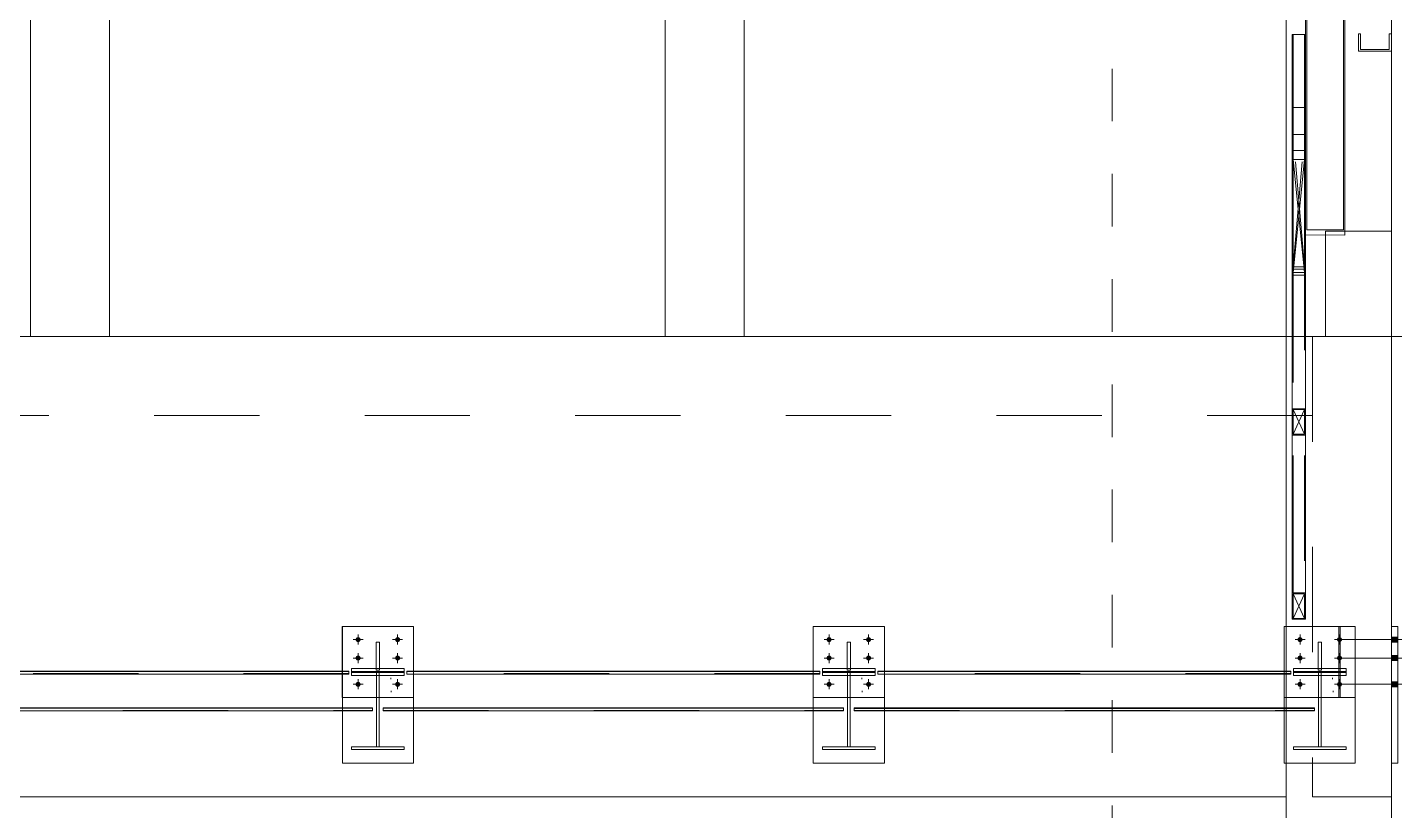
# Model space of a CAD drawing. Header units: millimetres. Extents: x 652937 to 1670132, y 1473552 to 2851037.
# Drawn here: x 663471.05 to 663476.24, y 1524528.42 to 1524531.4 of the extents above; entities that cross this region are included whole.
import ezdxf

# ---------------------------------------------------------------- set-up
doc = ezdxf.new("R2010")
doc.units = ezdxf.units.MM
for name, pattern in [('XKITLINE00', [0]), ('XKITLINE01', [4, 1, -1, 1, -1]), ('XKITLINE02', [4, 2, -2])]:
    doc.linetypes.add(name, pattern=pattern)
doc.layers.add('000 - 0_HIDE_OBJ_FRAMING_DEF_SUB', color=1, linetype='Continuous', plot=False)
for name, color, linetype, lineweight in [('Bolt', 7, 'Continuous', 0), ('Part', 2, 'Continuous', 0), ('S-GRID', 1, 'Continuous', 9)]:
    doc.layers.add(name, color=color, linetype=linetype, lineweight=lineweight)

# ---------------------------------------------------------------- blocks, each defined once
blk = doc.blocks.new('*A18762946')
at = {"layer": 'S-GRID', "linetype": 'XKITLINE01', "lineweight": 0}
blk.add_line((-21.862873, 30.9), (90.947689, 30.9), dxfattribs=at)
blk = doc.blocks.new('*A19182988')
at = {"layer": 'Part', "linetype": 'XKITLINE00', "lineweight": 0}
for p, q in [((74.613988, 38.199999), (74.613988, 37.974999)), ((74.614085, 38.199999), (74.614085, 32.828843)), ((75.364085, 38.199999), (74.614085, 38.199999)), ((74.639085, 38.199999), (74.639085, 32.925791)), ((75.338995, 35.249991), (75.338995, 38.199999)), ((75.339085, 32.92482), (75.339085, 38.199999)), ((75.364085, 38.199999), (75.364085, 32.828043)), ((74.613988, 37.012499), (74.613988, 36.637499)), ((75.338995, 35.249991), (75.339001, 34.655051)), ((75.339001, 34.655051), (75.339018, 34.06246)), ((75.339018, 34.06246), (75.339047, 33.474555)), ((74.614085, 32.828843), (75.364085, 32.828043)), ((74.639085, 32.925791), (75.339085, 32.92482))]:
    blk.add_line(p, q, dxfattribs=at)
at = {"layer": 'Part', "linetype": 'XKITLINE02', "lineweight": 0}
for p, q in [((74.614085, 38.199999), (74.613988, 38.199999)), ((74.613988, 38.199999), (74.614085, 38.199999)), ((74.638995, 38.199999), (74.639085, 38.199999)), ((74.638995, 35.249991), (74.638995, 38.199999)), ((75.338995, 38.199999), (75.339085, 38.199999)), ((75.339085, 38.199999), (75.363988, 38.199999)), ((75.363988, 38.199999), (75.364085, 38.199999)), ((75.363988, 35.249991), (75.363988, 38.199999)), ((74.613988, 37.974999), (74.613988, 37.012499)), ((74.613988, 36.637499), (74.613988, 35.249991)), ((74.613988, 35.249991), (74.613993, 34.653481)), ((74.639001, 34.655051), (74.638995, 35.249991)), ((75.363993, 34.653481), (75.363988, 35.249991)), ((74.613993, 34.653481), (74.614011, 34.059326)), ((74.639018, 34.06246), (74.639001, 34.655051)), ((75.364011, 34.059326), (75.363993, 34.653481)), ((74.614011, 34.059326), (74.61404, 33.46987)), ((74.639047, 33.474555), (74.639018, 34.06246)), ((75.36404, 33.46987), (75.364011, 34.059326)), ((74.61404, 33.46987), (74.61408, 32.887439)), ((74.639085, 32.925791), (74.639047, 33.474555)), ((75.339047, 33.474555), (75.339085, 32.92482)), ((75.36408, 32.887439), (75.36404, 33.46987)), ((74.61408, 32.887439), (74.614085, 32.828843)), ((75.364085, 32.828043), (75.36408, 32.887439))]:
    blk.add_line(p, q, dxfattribs=at)
blk = doc.blocks.new('*A19192989')
at = {"layer": 'Part', "linetype": 'XKITLINE00', "lineweight": 0}
for p, q in [((74.364073, 35.250003), (74.614073, 35.250003)), ((74.364078, 34.67076), (74.364073, 35.250003)), ((74.364085, 34.43601), (74.364078, 34.67076)), ((74.614085, 34.43519), (74.364085, 34.43601)), ((74.364085, 32.065884), (74.364085, 34.43601)), ((74.614085, 32.065668), (74.614085, 34.43519)), ((74.598085, 32.112893), (74.380085, 34.266025)), ((74.380085, 34.266025), (74.598085, 34.265309)), ((74.380085, 32.113081), (74.380085, 34.266025)), ((74.380085, 32.113081), (74.598085, 34.265309)), ((74.598085, 32.112893), (74.598085, 34.265309)), ((74.598073, 32.225293), (74.380073, 32.225293)), ((74.614085, 32.065668), (74.364085, 32.065884)), ((74.380085, 32.113081), (74.598085, 32.112893))]:
    blk.add_line(p, q, dxfattribs=at)
at = {"layer": 'Part', "linetype": 'XKITLINE02', "lineweight": 0}
for p, q in [((74.364073, 35.250003), (74.364073, 32.178082)), ((74.614073, 35.250003), (74.614073, 32.178082)), ((74.614073, 35.250003), (74.614078, 34.67076)), ((74.380073, 32.225293), (74.598073, 34.740875)), ((74.598073, 32.225293), (74.380073, 34.740875)), ((74.380073, 34.740875), (74.380073, 32.225293)), ((74.380073, 34.740875), (74.598073, 34.740875)), ((74.380074, 34.67076), (74.380073, 34.740875)), ((74.380074, 34.669755), (74.380074, 34.67076)), ((74.380085, 34.266025), (74.380074, 34.669755)), ((74.598073, 34.740875), (74.598073, 32.225293)), ((74.598074, 34.67076), (74.598073, 34.740875)), ((74.598085, 34.265309), (74.598074, 34.67076)), ((74.614078, 34.67076), (74.614085, 34.43519)), ((74.380073, 32.225293), (74.380085, 32.113081)), ((74.598073, 32.225293), (74.598085, 32.112893)), ((74.364073, 32.178082), (74.614073, 32.178082)), ((74.364073, 32.178082), (74.364085, 32.065884)), ((74.614073, 32.178082), (74.614085, 32.065668))]:
    blk.add_line(p, q, dxfattribs=at)
blk = doc.blocks.new('*A19202990')
at = {"layer": 'Part', "linetype": 'XKITLINE00', "lineweight": 0}
for p, q in [((74.364073, 36.637499), (74.363918, 36.637499)), ((74.363918, 36.637499), (74.364073, 36.637499)), ((74.363918, 36.637499), (74.363918, 26.025004)), ((74.364073, 36.637499), (74.614073, 36.637499)), ((74.364073, 36.637499), (74.364073, 35.250003)), ((74.364073, 32.065884), (74.364073, 29.525004)), ((74.614073, 32.065668), (74.614073, 29.525004)), ((74.364073, 29.025004), (74.364073, 26.025004)), ((74.614073, 29.025004), (74.614073, 26.025004)), ((74.363918, 26.025004), (74.364073, 26.025004)), ((74.364073, 26.025004), (74.363918, 26.025004))]:
    blk.add_line(p, q, dxfattribs=at)
at = {"layer": 'Part', "linetype": 'XKITLINE02', "lineweight": 0}
for p, q in [((74.379923, 26.025004), (74.379923, 36.637499)), ((74.380068, 36.637499), (74.380068, 26.025004)), ((74.597923, 36.637499), (74.597923, 26.025004)), ((74.598068, 36.637499), (74.598068, 26.025004)), ((74.613918, 36.637499), (74.613918, 26.025004)), ((74.614073, 36.637499), (74.614073, 32.065668)), ((74.364073, 35.250003), (74.364073, 32.065884)), ((74.364073, 29.525004), (74.364073, 29.025004)), ((74.614073, 29.525004), (74.614073, 29.025004)), ((74.364073, 26.025004), (74.614073, 26.025004))]:
    blk.add_line(p, q, dxfattribs=at)
blk = doc.blocks.new('*A19212991')
at = {"layer": '000 - 0_HIDE_OBJ_FRAMING_DEF_SUB', "linetype": 'XKITLINE02', "lineweight": 0}
for p, q in [((74.247294, 47.4), (74.247294, 44.4)), ((74.247294, 47.4), (74.247682, 47.4)), ((74.247682, 47.4), (74.247294, 47.4)), ((76.247294, 30.9), (76.247294, 47.4)), ((74.247294, 36.9), (74.247294, 30.9)), ((74.247682, 30.9), (74.247294, 30.9)), ((74.247294, 30.9), (74.247682, 30.9)), ((74.614073, 30.9), (74.364073, 30.9))]:
    blk.add_line(p, q, dxfattribs=at)
at = {"layer": '000 - 0_HIDE_OBJ_FRAMING_DEF_SUB', "linetype": 'XKITLINE00', "lineweight": 0}
for p, q in [((74.247682, 30.9), (74.247682, 47.4)), ((74.247682, 47.4), (76.247681, 47.4)), ((76.247681, 47.4), (76.247681, 30.9)), ((74.247294, 44.4), (74.247294, 36.9)), ((74.364073, 30.9), (74.247682, 30.9)), ((76.247681, 30.9), (74.614073, 30.9))]:
    blk.add_line(p, q, dxfattribs=at)
blk = doc.blocks.new('*A19222992')
at = {"layer": 'Part', "linetype": 'XKITLINE02', "lineweight": 0}
for p, q in [((74.247294, 30.9), (74.247294, 36.9)), ((74.247682, 30.9), (74.247294, 30.9))]:
    blk.add_line(p, q, dxfattribs=at)
at = {"layer": 'Part', "linetype": 'XKITLINE00', "lineweight": 0}
for p, q in [((74.247682, 36.9), (74.247682, 30.9)), ((74.247682, 30.9), (39.852314, 30.9))]:
    blk.add_line(p, q, dxfattribs=at)
blk = doc.blocks.new('*A19292999')
at = {"layer": 'Part', "linetype": 'XKITLINE02', "lineweight": 0}
for p, q in [((62.452218, 47.4), (62.452218, 44.4)), ((62.452683, 47.4), (62.452218, 47.4)), ((62.452218, 47.4), (62.452683, 47.4)), ((63.952218, 30.9), (63.952218, 47.4)), ((62.452218, 36.9), (62.452218, 30.9)), ((62.452683, 30.9), (62.452218, 30.9)), ((62.452218, 30.9), (62.452683, 30.9))]:
    blk.add_line(p, q, dxfattribs=at)
at = {"layer": 'Part', "linetype": 'XKITLINE00', "lineweight": 0}
for p, q in [((62.452683, 47.4), (63.952683, 47.4)), ((62.452683, 30.9), (62.452683, 47.4)), ((63.952683, 47.4), (63.952683, 30.9)), ((62.452218, 44.4), (62.452218, 36.9)), ((63.952683, 30.9), (62.452683, 30.9))]:
    blk.add_line(p, q, dxfattribs=at)
blk = doc.blocks.new('*A19303000')
at = {"layer": 'Part', "linetype": 'XKITLINE02', "lineweight": 0}
for p, q in [((50.402219, 47.4), (50.402219, 44.4)), ((50.402684, 47.4), (50.402219, 47.4)), ((50.402219, 47.4), (50.402684, 47.4)), ((51.902218, 30.9), (51.902218, 47.4)), ((50.402219, 36.9), (50.402219, 30.9)), ((50.402684, 30.9), (50.402219, 30.9)), ((50.402219, 30.9), (50.402684, 30.9))]:
    blk.add_line(p, q, dxfattribs=at)
at = {"layer": 'Part', "linetype": 'XKITLINE00', "lineweight": 0}
for p, q in [((50.402684, 47.4), (51.902684, 47.4)), ((50.402684, 30.9), (50.402684, 47.4)), ((51.902684, 47.4), (51.902684, 30.9)), ((50.402219, 44.4), (50.402219, 36.9)), ((51.902684, 30.9), (50.402684, 30.9))]:
    blk.add_line(p, q, dxfattribs=at)
blk = doc.blocks.new('*A19343004')
at = {"layer": 'S-GRID', "linetype": 'XKITLINE01', "lineweight": 0}
blk.add_line((70.947689, 0.989257), (70.947689, 85.464475), dxfattribs=at)
blk = doc.blocks.new('*A19883058')
at = {"layer": 'Part', "linetype": 'XKITLINE02', "lineweight": 0}
for p, q in [((-6.777703, 30.9), (74.747293, 30.9)), ((74.747293, 30.9), (74.747293, 29.4)), ((74.747293, 29.4), (-6.777947, 29.4)), ((74.747293, 29.4), (74.747057, 29.4))]:
    blk.add_line(p, q, dxfattribs=at)
blk = doc.blocks.new('*A19893059')
at = {"layer": 'Part', "linetype": 'XKITLINE00', "lineweight": 0}
for p, q in [((74.247682, 30.9), (-6.027334, 30.9)), ((74.247682, 30.9), (74.247682, 25.388983)), ((74.247682, 22.788983), (74.247682, 22.15)), ((74.247682, 22.15), (39.72801, 22.15))]:
    blk.add_line(p, q, dxfattribs=at)
at = {"layer": 'Part', "linetype": 'XKITLINE02', "lineweight": 0}
for p, q in [((74.247216, 22.15), (74.247216, 30.9)), ((74.247216, 30.9), (74.247682, 30.9)), ((74.247682, 25.388983), (74.247682, 22.788983)), ((74.247682, 22.15), (74.247216, 22.15))]:
    blk.add_line(p, q, dxfattribs=at)
blk = doc.blocks.new('*A20353105')
at = {"layer": '000 - 0_HIDE_OBJ_FRAMING_DEF_SUB', "linetype": 'XKITLINE02', "lineweight": 0}
for p, q in [((76.247295, 32.9), (74.997057, 32.9)), ((74.997295, 32.9), (74.997295, 30.9)), ((76.247295, 30.9), (76.247295, 32.9)), ((74.997057, 30.9), (76.247295, 30.9))]:
    blk.add_line(p, q, dxfattribs=at)
blk = doc.blocks.new('*A20773147')
at = {"layer": '000 - 0_HIDE_OBJ_FRAMING_DEF_SUB', "linetype": 'XKITLINE02', "lineweight": 0}
for p, q in [((74.247682, 30.9), (74.247294, 30.9)), ((74.247294, 30.9), (74.247294, 22.15)), ((74.614073, 30.9), (74.364073, 30.9)), ((76.247294, 30.9), (76.247681, 30.9)), ((76.247294, 10.989257), (76.247294, 30.9)), ((74.247682, 25.388983), (74.247682, 22.788983))]:
    blk.add_line(p, q, dxfattribs=at)
at = {"layer": '000 - 0_HIDE_OBJ_FRAMING_DEF_SUB', "linetype": 'XKITLINE00', "lineweight": 0}
for p, q in [((74.364073, 30.9), (74.247682, 30.9)), ((74.247682, 30.9), (74.247682, 25.388983)), ((76.247681, 30.9), (74.614073, 30.9)), ((76.247681, 30.9), (76.247681, 10.989257)), ((74.247682, 22.788983), (74.247682, 10.989257)), ((74.247294, 22.15), (74.247294, 10.989257))]:
    blk.add_line(p, q, dxfattribs=at)
blk = doc.blocks.new('*A20793149')
at = {"layer": 'Part', "linetype": 'XKITLINE00', "lineweight": 0}
for p, q in [((65.267741, 25.388983), (65.267703, 25.388983)), ((66.617741, 25.388983), (65.267741, 25.388983)), ((65.267741, 25.388983), (65.267741, 24.541761)), ((66.617703, 25.388983), (66.617741, 25.388983)), ((66.617741, 25.388983), (66.617741, 24.541761)), ((65.267741, 24.48369), (65.267741, 23.84272)), ((66.617741, 24.483668), (66.617741, 23.84272)), ((65.267741, 23.782729), (65.267741, 22.788983)), ((66.617741, 23.782707), (66.617741, 22.788983)), ((65.267741, 22.788983), (65.267703, 22.788983)), ((66.617741, 22.788983), (65.267741, 22.788983)), ((66.617703, 22.788983), (66.617741, 22.788983))]:
    blk.add_line(p, q, dxfattribs=at)
at = {"layer": 'Part', "linetype": 'XKITLINE02', "lineweight": 0}
for p, q in [((65.267703, 25.388983), (65.267703, 22.788983)), ((66.617703, 25.388983), (66.617703, 22.788983)), ((65.267741, 24.541761), (65.267741, 24.48369)), ((66.617741, 24.541761), (66.617741, 24.483668)), ((65.267741, 23.84272), (65.267741, 23.782729)), ((66.617741, 23.84272), (66.617741, 23.782707))]:
    blk.add_line(p, q, dxfattribs=at)
blk = doc.blocks.new('*A20803150')
at = {"layer": 'Part', "linetype": 'XKITLINE00', "lineweight": 0}
for p, q in [((65.972876, 25.088958), (65.912721, 25.088958)), ((65.912721, 25.088958), (65.912721, 24.588958)), ((65.912911, 24.556827), (65.912876, 25.088958)), ((65.972876, 25.088958), (65.972911, 24.556827)), ((65.912721, 24.588958), (65.912911, 24.556827)), ((65.972911, 24.556827), (65.912911, 24.556827))]:
    blk.add_line(p, q, dxfattribs=at)
at = {"layer": 'Part', "linetype": 'XKITLINE02', "lineweight": 0}
for p, q in [((65.972721, 24.588958), (65.972721, 25.088958)), ((65.972721, 25.088958), (65.972876, 25.088958)), ((65.972721, 24.588958), (65.912721, 24.588958)), ((65.972911, 24.556827), (65.972721, 24.588958))]:
    blk.add_line(p, q, dxfattribs=at)
blk = doc.blocks.new('*A20813151')
at = {"layer": 'Part', "linetype": 'XKITLINE02', "lineweight": 0}
for p, q in [((66.617402, 25.388983), (65.267393, 25.388983)), ((65.267393, 24.038983), (65.267393, 25.388983)), ((65.267402, 24.038983), (65.267402, 25.388983)), ((66.617392, 25.388983), (66.617392, 24.038983)), ((66.617402, 25.388983), (66.617402, 24.038983)), ((66.617402, 24.038983), (65.267393, 24.038983))]:
    blk.add_line(p, q, dxfattribs=at)
blk = doc.blocks.new('*A20823152')
at = {"layer": 'Bolt', "linetype": 'XKITLINE02', "lineweight": 0}
for p, q in [((66.187049, 24.388773), (66.186894, 24.414744)), ((66.197397, 24.139325), (66.197242, 24.165296))]:
    blk.add_line(p, q, dxfattribs=at)
blk = doc.blocks.new('*A20833153')
at = {"layer": 'Bolt'}
for points in [[(65.521, 25.148), (65.524, 25.157), (65.528, 25.165), (65.534, 25.173), (65.541, 25.178), (65.55, 25.183), (65.558, 25.186), (65.568, 25.186), (65.577, 25.186), (65.586, 25.183), (65.594, 25.178), (65.601, 25.173), (65.607, 25.165), (65.612, 25.157), (65.614, 25.148), (65.615, 25.139), (65.614, 25.13), (65.612, 25.121), (65.607, 25.113), (65.601, 25.105), (65.594, 25.099), (65.586, 25.095), (65.577, 25.092), (65.568, 25.091), (65.558, 25.092), (65.55, 25.095), (65.541, 25.099), (65.534, 25.105), (65.528, 25.113), (65.524, 25.121), (65.521, 25.13), (65.52, 25.139)], [(66.271, 25.148), (66.274, 25.157), (66.278, 25.165), (66.284, 25.173), (66.291, 25.178), (66.3, 25.183), (66.308, 25.186), (66.318, 25.186), (66.327, 25.186), (66.336, 25.183), (66.344, 25.178), (66.351, 25.173), (66.357, 25.165), (66.362, 25.157), (66.364, 25.148), (66.365, 25.139), (66.364, 25.13), (66.362, 25.121), (66.357, 25.113), (66.351, 25.105), (66.344, 25.099), (66.336, 25.095), (66.327, 25.092), (66.318, 25.091), (66.308, 25.092), (66.3, 25.095), (66.291, 25.099), (66.284, 25.105), (66.278, 25.113), (66.274, 25.121), (66.271, 25.13), (66.27, 25.139)], [(65.521, 24.798), (65.524, 24.807), (65.528, 24.815), (65.534, 24.823), (65.541, 24.828), (65.55, 24.833), (65.558, 24.836), (65.568, 24.836), (65.577, 24.836), (65.586, 24.833), (65.594, 24.828), (65.601, 24.823), (65.607, 24.815), (65.612, 24.807), (65.614, 24.798), (65.615, 24.789), (65.614, 24.78), (65.612, 24.771), (65.607, 24.763), (65.601, 24.755), (65.594, 24.749), (65.586, 24.745), (65.577, 24.742), (65.568, 24.741), (65.558, 24.742), (65.55, 24.745), (65.541, 24.749), (65.534, 24.755), (65.528, 24.763), (65.524, 24.771), (65.521, 24.78), (65.52, 24.789)], [(66.271, 24.798), (66.274, 24.807), (66.278, 24.815), (66.284, 24.823), (66.291, 24.828), (66.3, 24.833), (66.308, 24.836), (66.318, 24.836), (66.327, 24.836), (66.336, 24.833), (66.344, 24.828), (66.351, 24.823), (66.357, 24.815), (66.362, 24.807), (66.364, 24.798), (66.365, 24.789), (66.364, 24.78), (66.362, 24.771), (66.357, 24.763), (66.351, 24.755), (66.344, 24.749), (66.336, 24.745), (66.327, 24.742), (66.318, 24.741), (66.308, 24.742), (66.3, 24.745), (66.291, 24.749), (66.284, 24.755), (66.278, 24.763), (66.274, 24.771), (66.271, 24.78), (66.27, 24.789)], [(65.521, 24.298), (65.524, 24.307), (65.528, 24.315), (65.534, 24.323), (65.541, 24.328), (65.55, 24.333), (65.558, 24.336), (65.568, 24.336), (65.577, 24.336), (65.586, 24.333), (65.594, 24.328), (65.601, 24.323), (65.607, 24.315), (65.612, 24.307), (65.614, 24.298), (65.615, 24.289), (65.614, 24.28), (65.612, 24.271), (65.607, 24.263), (65.601, 24.255), (65.594, 24.249), (65.586, 24.245), (65.577, 24.242), (65.568, 24.241), (65.558, 24.242), (65.55, 24.245), (65.541, 24.249), (65.534, 24.255), (65.528, 24.263), (65.524, 24.271), (65.521, 24.28), (65.52, 24.289)], [(66.271, 24.298), (66.274, 24.307), (66.278, 24.315), (66.284, 24.323), (66.291, 24.328), (66.3, 24.333), (66.308, 24.336), (66.318, 24.336), (66.327, 24.336), (66.336, 24.333), (66.344, 24.328), (66.351, 24.323), (66.357, 24.315), (66.362, 24.307), (66.364, 24.298), (66.365, 24.289), (66.364, 24.28), (66.362, 24.271), (66.357, 24.263), (66.351, 24.255), (66.344, 24.249), (66.336, 24.245), (66.327, 24.242), (66.318, 24.241), (66.308, 24.242), (66.3, 24.245), (66.291, 24.249), (66.284, 24.255), (66.278, 24.263), (66.274, 24.271), (66.271, 24.28), (66.27, 24.289)]]:
    blk.add_hatch(color=256, dxfattribs=at).paths.add_polyline_path(points, flags=17)
at = {"layer": 'Bolt', "linetype": 'XKITLINE00', "lineweight": 0}
for p, q in [((65.568, 25.044), (65.568, 25.234)), ((66.318, 25.044), (66.318, 25.234)), ((65.473, 25.139), (65.663, 25.139)), ((66.223, 25.139), (66.413, 25.139)), ((65.473, 24.789), (65.663, 24.789)), ((65.568, 24.694), (65.568, 24.884)), ((66.223, 24.789), (66.413, 24.789)), ((66.318, 24.694), (66.318, 24.884)), ((65.473, 24.289), (65.663, 24.289)), ((65.568, 24.194), (65.568, 24.384)), ((66.223, 24.289), (66.413, 24.289)), ((66.318, 24.194), (66.318, 24.384))]:
    blk.add_line(p, q, dxfattribs=at)
blk = doc.blocks.new('*A20843154')
at = {"layer": 'Part', "linetype": 'XKITLINE00', "lineweight": 0}
for p, q in [((56.448001, 24.541761), (48.603001, 24.541761)), ((48.603001, 24.541761), (48.603047, 24.534029)), ((48.603047, 24.483961), (48.603047, 24.534029)), ((48.603047, 24.534029), (56.448048, 24.533902)), ((56.448048, 24.483833), (48.603047, 24.483961)), ((56.448001, 24.541761), (56.448048, 24.533902)), ((56.448048, 24.533902), (56.448048, 24.483833)), ((48.15299, 23.833076), (48.152989, 23.792789)), ((48.15299, 23.84272), (56.898008, 23.84272)), ((48.15299, 23.84272), (48.153047, 23.833076)), ((48.153047, 23.783007), (48.153047, 23.833076)), ((48.153047, 23.833076), (56.898066, 23.832934)), ((56.898066, 23.782865), (48.153047, 23.783007)), ((56.898008, 23.84272), (56.898066, 23.832934)), ((56.898066, 23.832934), (56.898066, 23.782865))]:
    blk.add_line(p, q, dxfattribs=at)
at = {"layer": 'Part', "linetype": 'XKITLINE02', "lineweight": 0}
for p, q in [((48.603001, 24.491829), (48.603001, 24.541761)), ((48.603047, 24.483961), (48.603001, 24.491829)), ((56.448, 24.491829), (48.603001, 24.491829)), ((56.448001, 24.541761), (56.448, 24.491829)), ((56.448, 24.491829), (56.448048, 24.483833)), ((48.152989, 23.792789), (48.153047, 23.783007)), ((48.152989, 23.792789), (56.898007, 23.792789)), ((48.15299, 23.84272), (48.15299, 23.833076)), ((56.898008, 23.84272), (56.898007, 23.792789)), ((56.898007, 23.792789), (56.898066, 23.782865))]:
    blk.add_line(p, q, dxfattribs=at)
blk = doc.blocks.new('*A20853155')
at = {"layer": 'Part', "linetype": 'XKITLINE00', "lineweight": 0}
for p, q in [((56.322742, 25.388983), (56.322703, 25.388983)), ((57.672742, 25.388983), (56.322742, 25.388983)), ((56.322742, 25.388983), (56.322742, 24.541761)), ((57.672703, 25.388983), (57.672742, 25.388983)), ((57.672742, 25.388983), (57.672742, 24.541761)), ((56.322742, 24.483835), (56.322742, 23.84272)), ((57.672742, 24.483813), (57.672742, 23.84272)), ((56.322742, 23.782875), (56.322742, 22.788983)), ((57.672742, 23.782853), (57.672742, 22.788983)), ((56.322742, 22.788983), (56.322703, 22.788983)), ((57.672742, 22.788983), (56.322742, 22.788983)), ((57.672703, 22.788983), (57.672742, 22.788983))]:
    blk.add_line(p, q, dxfattribs=at)
at = {"layer": 'Part', "linetype": 'XKITLINE02', "lineweight": 0}
for p, q in [((56.322703, 25.388983), (56.322703, 22.788983)), ((57.672703, 25.388983), (57.672703, 22.788983)), ((56.322742, 24.541761), (56.322742, 24.483835)), ((57.672742, 24.541761), (57.672742, 24.483813)), ((56.322742, 23.84272), (56.322742, 23.782875)), ((57.672742, 23.84272), (57.672742, 23.782853))]:
    blk.add_line(p, q, dxfattribs=at)
blk = doc.blocks.new('*A20863156')
at = {"layer": 'Part', "linetype": 'XKITLINE00', "lineweight": 0}
for p, q in [((57.027876, 25.088958), (56.967721, 25.088958)), ((56.967721, 25.088958), (56.967721, 24.588958)), ((56.967912, 24.556827), (56.967876, 25.088958)), ((57.027876, 25.088958), (57.027912, 24.556827)), ((56.967721, 24.588958), (56.967912, 24.556827)), ((57.027912, 24.556827), (56.967912, 24.556827))]:
    blk.add_line(p, q, dxfattribs=at)
at = {"layer": 'Part', "linetype": 'XKITLINE02', "lineweight": 0}
for p, q in [((57.027721, 24.588958), (57.027721, 25.088958)), ((57.027721, 25.088958), (57.027876, 25.088958)), ((57.027721, 24.588958), (56.967721, 24.588958)), ((57.027912, 24.556827), (57.027721, 24.588958))]:
    blk.add_line(p, q, dxfattribs=at)
blk = doc.blocks.new('*A20873157')
at = {"layer": 'Part', "linetype": 'XKITLINE02', "lineweight": 0}
for p, q in [((57.672402, 25.388983), (56.322393, 25.388983)), ((56.322393, 24.038983), (56.322393, 25.388983)), ((56.322402, 24.038983), (56.322402, 25.388983)), ((57.672393, 25.388983), (57.672393, 24.038983)), ((57.672402, 25.388983), (57.672402, 24.038983)), ((57.672402, 24.038983), (56.322393, 24.038983))]:
    blk.add_line(p, q, dxfattribs=at)
blk = doc.blocks.new('*A20883158')
at = {"layer": 'Bolt', "linetype": 'XKITLINE02', "lineweight": 0}
for p, q in [((57.24205, 24.388773), (57.241895, 24.414744)), ((57.252398, 24.139325), (57.252243, 24.165296))]:
    blk.add_line(p, q, dxfattribs=at)
blk = doc.blocks.new('*A20893159')
at = {"layer": 'Bolt'}
for points in [[(56.576, 25.148), (56.579, 25.157), (56.583, 25.165), (56.589, 25.173), (56.596, 25.178), (56.605, 25.183), (56.613, 25.186), (56.623, 25.186), (56.632, 25.186), (56.641, 25.183), (56.649, 25.178), (56.656, 25.173), (56.662, 25.165), (56.667, 25.157), (56.669, 25.148), (56.67, 25.139), (56.669, 25.13), (56.667, 25.121), (56.662, 25.113), (56.656, 25.105), (56.649, 25.099), (56.641, 25.095), (56.632, 25.092), (56.623, 25.091), (56.613, 25.092), (56.605, 25.095), (56.596, 25.099), (56.589, 25.105), (56.583, 25.113), (56.579, 25.121), (56.576, 25.13), (56.575, 25.139)], [(57.326, 25.148), (57.329, 25.157), (57.333, 25.165), (57.339, 25.173), (57.346, 25.178), (57.355, 25.183), (57.363, 25.186), (57.373, 25.186), (57.382, 25.186), (57.391, 25.183), (57.399, 25.178), (57.406, 25.173), (57.412, 25.165), (57.417, 25.157), (57.419, 25.148), (57.42, 25.139), (57.419, 25.13), (57.417, 25.121), (57.412, 25.113), (57.406, 25.105), (57.399, 25.099), (57.391, 25.095), (57.382, 25.092), (57.373, 25.091), (57.363, 25.092), (57.355, 25.095), (57.346, 25.099), (57.339, 25.105), (57.333, 25.113), (57.329, 25.121), (57.326, 25.13), (57.325, 25.139)], [(56.576, 24.798), (56.579, 24.807), (56.583, 24.815), (56.589, 24.823), (56.596, 24.828), (56.605, 24.833), (56.613, 24.836), (56.623, 24.836), (56.632, 24.836), (56.641, 24.833), (56.649, 24.828), (56.656, 24.823), (56.662, 24.815), (56.667, 24.807), (56.669, 24.798), (56.67, 24.789), (56.669, 24.78), (56.667, 24.771), (56.662, 24.763), (56.656, 24.755), (56.649, 24.749), (56.641, 24.745), (56.632, 24.742), (56.623, 24.741), (56.613, 24.742), (56.605, 24.745), (56.596, 24.749), (56.589, 24.755), (56.583, 24.763), (56.579, 24.771), (56.576, 24.78), (56.575, 24.789)], [(57.326, 24.798), (57.329, 24.807), (57.333, 24.815), (57.339, 24.823), (57.346, 24.828), (57.355, 24.833), (57.363, 24.836), (57.373, 24.836), (57.382, 24.836), (57.391, 24.833), (57.399, 24.828), (57.406, 24.823), (57.412, 24.815), (57.417, 24.807), (57.419, 24.798), (57.42, 24.789), (57.419, 24.78), (57.417, 24.771), (57.412, 24.763), (57.406, 24.755), (57.399, 24.749), (57.391, 24.745), (57.382, 24.742), (57.373, 24.741), (57.363, 24.742), (57.355, 24.745), (57.346, 24.749), (57.339, 24.755), (57.333, 24.763), (57.329, 24.771), (57.326, 24.78), (57.325, 24.789)], [(56.576, 24.298), (56.579, 24.307), (56.583, 24.315), (56.589, 24.323), (56.596, 24.328), (56.605, 24.333), (56.613, 24.336), (56.623, 24.336), (56.632, 24.336), (56.641, 24.333), (56.649, 24.328), (56.656, 24.323), (56.662, 24.315), (56.667, 24.307), (56.669, 24.298), (56.67, 24.289), (56.669, 24.28), (56.667, 24.271), (56.662, 24.263), (56.656, 24.255), (56.649, 24.249), (56.641, 24.245), (56.632, 24.242), (56.623, 24.241), (56.613, 24.242), (56.605, 24.245), (56.596, 24.249), (56.589, 24.255), (56.583, 24.263), (56.579, 24.271), (56.576, 24.28), (56.575, 24.289)], [(57.326, 24.298), (57.329, 24.307), (57.333, 24.315), (57.339, 24.323), (57.346, 24.328), (57.355, 24.333), (57.363, 24.336), (57.373, 24.336), (57.382, 24.336), (57.391, 24.333), (57.399, 24.328), (57.406, 24.323), (57.412, 24.315), (57.417, 24.307), (57.419, 24.298), (57.42, 24.289), (57.419, 24.28), (57.417, 24.271), (57.412, 24.263), (57.406, 24.255), (57.399, 24.249), (57.391, 24.245), (57.382, 24.242), (57.373, 24.241), (57.363, 24.242), (57.355, 24.245), (57.346, 24.249), (57.339, 24.255), (57.333, 24.263), (57.329, 24.271), (57.326, 24.28), (57.325, 24.289)]]:
    blk.add_hatch(color=256, dxfattribs=at).paths.add_polyline_path(points, flags=17)
at = {"layer": 'Bolt', "linetype": 'XKITLINE00', "lineweight": 0}
for p, q in [((56.623, 25.044), (56.623, 25.234)), ((57.373, 25.044), (57.373, 25.234)), ((56.528, 25.139), (56.718, 25.139)), ((57.278, 25.139), (57.468, 25.139)), ((56.528, 24.789), (56.718, 24.789)), ((56.623, 24.694), (56.623, 24.884)), ((57.278, 24.789), (57.468, 24.789)), ((57.373, 24.694), (57.373, 24.884)), ((56.528, 24.289), (56.718, 24.289)), ((56.623, 24.194), (56.623, 24.384)), ((57.278, 24.289), (57.468, 24.289)), ((57.373, 24.194), (57.373, 24.384))]:
    blk.add_line(p, q, dxfattribs=at)
blk = doc.blocks.new('*A21123182')
at = {"layer": '000 - 0_HIDE_OBJ_FRAMING_DEF_SUB', "linetype": 'XKITLINE02', "lineweight": 0}
for p, q in [((76.247295, 30.9), (74.747057, 30.9)), ((74.747295, 30.9), (74.747295, 22.15)), ((76.247295, 22.15), (76.247295, 30.9)), ((74.747057, 22.15), (76.247295, 22.15))]:
    blk.add_line(p, q, dxfattribs=at)
blk = doc.blocks.new('*A21133183')
at = {"layer": 'Part', "linetype": 'XKITLINE00', "lineweight": 0}
for p, q in [((74.363918, 25.525004), (74.363918, 26.025004)), ((74.363918, 26.025004), (74.364073, 26.025004)), ((74.614085, 26.025004), (74.363918, 26.025004)), ((74.364085, 25.525004), (74.364085, 26.025004)), ((74.598085, 25.541004), (74.380085, 26.009004)), ((74.380085, 25.541004), (74.598085, 26.009004)), ((74.598085, 26.009004), (74.380085, 26.009004)), ((74.380085, 26.009004), (74.380085, 25.541004)), ((74.597918, 25.541004), (74.597918, 26.009004)), ((74.598085, 25.541004), (74.598085, 26.009004)), ((74.614085, 25.525004), (74.614085, 26.025004)), ((74.614085, 25.525004), (74.363918, 25.525004)), ((74.380085, 25.541004), (74.598085, 25.541004))]:
    blk.add_line(p, q, dxfattribs=at)
at = {"layer": 'Part', "linetype": 'XKITLINE02', "lineweight": 0}
for p, q in [((74.597918, 25.541004), (74.379918, 26.009004)), ((74.379918, 25.541004), (74.597918, 26.009004)), ((74.379918, 26.009004), (74.380085, 26.009004)), ((74.379918, 26.009004), (74.379918, 25.541004)), ((74.380085, 26.009004), (74.379918, 26.009004)), ((74.597918, 26.009004), (74.598085, 26.009004)), ((74.613918, 25.525004), (74.613918, 26.025004)), ((74.379918, 25.541004), (74.380085, 25.541004)), ((74.379918, 25.541004), (74.380085, 25.541004)), ((74.597918, 25.541004), (74.598085, 25.541004)), ((74.613918, 25.525004), (74.614085, 25.525004))]:
    blk.add_line(p, q, dxfattribs=at)
blk = doc.blocks.new('*A21143184')
at = {"layer": 'Part', "linetype": 'XKITLINE00', "lineweight": 0}
for p, q in [((74.387721, 24.513858), (74.387721, 24.588961)), ((74.857909, 24.588961), (74.387721, 24.588961)), ((74.387721, 24.588961), (74.388048, 24.533554)), ((74.387721, 24.513858), (74.388048, 24.458451)), ((74.388048, 24.458451), (74.388048, 24.533554)), ((74.388048, 24.533554), (75.388048, 24.533538)), ((75.388048, 24.458435), (74.388048, 24.458451)), ((75.387721, 24.588961), (74.917909, 24.588961)), ((75.387721, 24.588961), (75.388048, 24.533538)), ((75.388048, 24.533538), (75.388048, 24.458435))]:
    blk.add_line(p, q, dxfattribs=at)
at = {"layer": 'Part', "linetype": 'XKITLINE02', "lineweight": 0}
for p, q in [((75.387721, 24.513858), (74.387721, 24.513858)), ((74.917909, 24.588961), (74.857909, 24.588961)), ((75.387721, 24.588961), (75.387721, 24.513858)), ((75.387721, 24.513858), (75.388048, 24.458435))]:
    blk.add_line(p, q, dxfattribs=at)
blk = doc.blocks.new('*A21153185')
at = {"layer": 'Part', "linetype": 'XKITLINE00', "lineweight": 0}
for p, q in [((74.387721, 23.050012), (74.387721, 23.100012)), ((74.387721, 23.100012), (74.388048, 23.100012)), ((74.387721, 23.100012), (75.388048, 23.100012)), ((74.387721, 23.050012), (74.388048, 23.050012)), ((75.388048, 23.050012), (74.387721, 23.050012)), ((74.388048, 23.050012), (74.388048, 23.100012)), ((75.388048, 23.100012), (75.388048, 23.050012))]:
    blk.add_line(p, q, dxfattribs=at)
at = {"layer": 'Part', "linetype": 'XKITLINE02', "lineweight": 0}
for p, q in [((75.387721, 23.100012), (75.388048, 23.100012)), ((75.387721, 23.050012), (75.387721, 23.100012)), ((75.387721, 23.050012), (75.388048, 23.050012))]:
    blk.add_line(p, q, dxfattribs=at)
blk = doc.blocks.new('*A21163186')
at = {"layer": 'Part', "linetype": 'XKITLINE02', "lineweight": 0}
for p, q in [((74.862721, 24.513859), (74.862721, 24.458444)), ((74.912721, 24.513859), (74.862721, 24.513859)), ((74.862721, 24.513859), (74.863048, 24.458444)), ((74.912721, 23.100012), (74.912721, 24.513859)), ((74.912721, 24.513859), (74.913048, 24.458444)), ((74.862721, 23.100012), (74.863048, 23.100012)), ((74.863048, 23.100012), (74.862721, 23.100012))]:
    blk.add_line(p, q, dxfattribs=at)
at = {"layer": 'Part', "linetype": 'XKITLINE00', "lineweight": 0}
for p, q in [((74.862721, 24.458444), (74.862721, 23.100012)), ((74.863048, 23.100012), (74.863048, 24.458444)), ((74.863048, 24.458444), (74.913048, 24.458444)), ((74.913048, 24.458444), (74.913048, 23.100012)), ((74.913048, 23.100012), (74.863048, 23.100012))]:
    blk.add_line(p, q, dxfattribs=at)
blk = doc.blocks.new('*A21183188')
at = {"layer": 'Bolt', "linetype": 'XKITLINE02', "lineweight": 0}
for p, q in [((75.132049, 24.388773), (75.131894, 24.414744)), ((75.142397, 24.139325), (75.142242, 24.165296))]:
    blk.add_line(p, q, dxfattribs=at)
blk = doc.blocks.new('*A21193189')
at = {"layer": 'Part', "linetype": 'XKITLINE02', "lineweight": 0}
for p, q in [((76.247679, 25.388983), (76.247261, 25.388983)), ((76.247261, 25.388983), (76.247261, 22.788983)), ((76.247679, 25.388983), (76.247261, 25.388983)), ((76.247679, 22.788983), (76.247679, 25.388983)), ((76.372261, 22.788983), (76.372261, 25.388983)), ((76.247261, 22.788983), (76.247679, 22.788983)), ((76.247261, 22.788983), (76.247679, 22.788983))]:
    blk.add_line(p, q, dxfattribs=at)
at = {"layer": 'Part', "linetype": 'XKITLINE00', "lineweight": 0}
for p, q in [((76.372679, 25.388983), (76.247679, 25.388983)), ((76.372679, 22.788983), (76.372679, 25.388983)), ((76.247679, 22.788983), (76.372679, 22.788983))]:
    blk.add_line(p, q, dxfattribs=at)
blk = doc.blocks.new('*A21233193')
at = {"layer": 'Part', "linetype": 'XKITLINE00', "lineweight": 0}
for p, q in [((74.212741, 25.388983), (74.212702, 25.388983)), ((75.562741, 25.388983), (74.212741, 25.388983)), ((74.212741, 25.388983), (74.212741, 24.541761)), ((75.562702, 25.388983), (75.562741, 25.388983)), ((75.562741, 25.388983), (75.562741, 22.788983)), ((74.212741, 24.483544), (74.212741, 23.84272)), ((74.212741, 23.782584), (74.212741, 22.788983)), ((74.212741, 22.788983), (74.212702, 22.788983)), ((75.562741, 22.788983), (74.212741, 22.788983)), ((75.562702, 22.788983), (75.562741, 22.788983))]:
    blk.add_line(p, q, dxfattribs=at)
at = {"layer": 'Part', "linetype": 'XKITLINE02', "lineweight": 0}
for p, q in [((74.212702, 25.388983), (74.212702, 22.788983)), ((75.562702, 25.388983), (75.562702, 22.788983)), ((74.212741, 24.541761), (74.212741, 24.483544)), ((74.212741, 23.84272), (74.212741, 23.782584))]:
    blk.add_line(p, q, dxfattribs=at)
blk = doc.blocks.new('*A21253195')
at = {"layer": 'Bolt'}
for points in [[(75.277, 25.091), (75.247, 25.091), (75.247, 25.186), (75.277, 25.186)], [(75.278, 25.091), (75.248, 25.091), (75.248, 25.186), (75.278, 25.186)], [(76.372, 25.091), (76.247, 25.091), (76.247, 25.186), (76.372, 25.186)], [(76.373, 25.091), (76.248, 25.091), (76.248, 25.186), (76.373, 25.186)], [(75.278, 24.741), (75.248, 24.741), (75.248, 24.836), (75.278, 24.836)], [(76.373, 24.741), (76.248, 24.741), (76.248, 24.836), (76.373, 24.836)], [(75.278, 24.241), (75.248, 24.241), (75.248, 24.336), (75.278, 24.336)], [(76.373, 24.241), (76.248, 24.241), (76.248, 24.336), (76.373, 24.336)]]:
    blk.add_hatch(color=256, dxfattribs=at).paths.add_polyline_path(points, flags=17)
at = {"layer": 'Bolt', "linetype": 'XKITLINE00', "lineweight": 0}
for p, q in [((75.195, 25.139), (76.548, 25.139)), ((75.195, 25.139), (76.547, 25.139)), ((75.247, 25.186), (75.277, 25.186)), ((75.247, 25.091), (75.277, 25.091)), ((75.248, 25.186), (75.278, 25.186)), ((75.248, 25.091), (75.278, 25.091)), ((76.247, 25.186), (76.372, 25.186)), ((76.247, 25.091), (76.372, 25.091)), ((76.248, 25.186), (76.373, 25.186)), ((76.248, 25.091), (76.373, 25.091)), ((75.195, 24.789), (76.548, 24.789)), ((75.248, 24.836), (75.278, 24.836)), ((75.248, 24.741), (75.278, 24.741)), ((76.248, 24.836), (76.373, 24.836)), ((76.248, 24.741), (76.373, 24.741)), ((75.195, 24.289), (76.548, 24.289)), ((75.248, 24.336), (75.278, 24.336)), ((75.248, 24.241), (75.278, 24.241)), ((76.248, 24.336), (76.373, 24.336)), ((76.248, 24.241), (76.373, 24.241))]:
    blk.add_line(p, q, dxfattribs=at)
at = {"layer": 'Bolt', "linetype": 'XKITLINE02', "lineweight": 0}
for p, q in [((75.195, 24.789), (76.547, 24.789)), ((75.247, 24.836), (75.277, 24.836)), ((75.247, 24.741), (75.277, 24.741)), ((76.247, 24.836), (76.372, 24.836)), ((76.247, 24.741), (76.372, 24.741)), ((75.195, 24.289), (76.547, 24.289)), ((75.247, 24.336), (75.277, 24.336)), ((75.247, 24.241), (75.277, 24.241)), ((76.247, 24.336), (76.372, 24.336)), ((76.247, 24.241), (76.372, 24.241))]:
    blk.add_line(p, q, dxfattribs=at)
blk = doc.blocks.new('*A21263196')
at = {"layer": 'Part', "linetype": 'XKITLINE02', "lineweight": 0}
for p, q in [((75.247679, 25.388983), (75.247261, 25.388983)), ((75.247261, 25.388983), (75.247261, 24.038983)), ((75.277679, 25.388983), (75.247261, 25.388983)), ((75.247679, 24.038983), (75.247679, 25.388983)), ((75.277261, 24.038983), (75.277261, 25.388983)), ((75.277679, 24.038983), (75.277679, 25.388983)), ((75.247261, 24.038983), (75.247679, 24.038983)), ((75.277679, 24.038983), (75.247261, 24.038983))]:
    blk.add_line(p, q, dxfattribs=at)
blk = doc.blocks.new('*A21273197')
at = {"layer": 'Part', "linetype": 'XKITLINE00', "lineweight": 0}
for p, q in [((74.364085, 29.525004), (74.364073, 29.525004)), ((74.614085, 29.525004), (74.364085, 29.525004)), ((74.364085, 29.525004), (74.364085, 29.025004)), ((74.598085, 29.509004), (74.380073, 29.509004)), ((74.598085, 29.041004), (74.380085, 29.509004)), ((74.380085, 29.041004), (74.598085, 29.509004)), ((74.380085, 29.041004), (74.380085, 29.509004)), ((74.598073, 29.509004), (74.598085, 29.509004)), ((74.598085, 29.041004), (74.598085, 29.509004)), ((74.614085, 29.525004), (74.614073, 29.525004)), ((74.614085, 29.025004), (74.614085, 29.525004)), ((74.614085, 29.025004), (74.364073, 29.025004)), ((74.380073, 29.041004), (74.380085, 29.041004)), ((74.380085, 29.041004), (74.598085, 29.041004)), ((74.598073, 29.041004), (74.598085, 29.041004)), ((74.614073, 29.025004), (74.614085, 29.025004))]:
    blk.add_line(p, q, dxfattribs=at)
at = {"layer": 'Part', "linetype": 'XKITLINE02', "lineweight": 0}
for p, q in [((74.364073, 29.025004), (74.364073, 29.525004)), ((74.598073, 29.041004), (74.380073, 29.509004)), ((74.380073, 29.041004), (74.598073, 29.509004)), ((74.380073, 29.509004), (74.380073, 29.041004)), ((74.598073, 29.041004), (74.598073, 29.509004)), ((74.614073, 29.525004), (74.614073, 29.025004)), ((74.380073, 29.041004), (74.380085, 29.041004))]:
    blk.add_line(p, q, dxfattribs=at)
blk = doc.blocks.new('*A21283198')
at = {"layer": 'Part', "linetype": 'XKITLINE00', "lineweight": 0}
for p, q in [((74.917876, 25.088958), (74.857721, 25.088958)), ((74.857721, 25.088958), (74.857721, 24.588958)), ((74.857911, 24.556827), (74.857876, 25.088958)), ((74.917876, 25.088958), (74.917911, 24.556827)), ((74.857721, 24.588958), (74.857911, 24.556827)), ((74.917911, 24.556827), (74.857911, 24.556827))]:
    blk.add_line(p, q, dxfattribs=at)
at = {"layer": 'Part', "linetype": 'XKITLINE02', "lineweight": 0}
for p, q in [((74.917721, 24.588958), (74.917721, 25.088958)), ((74.917721, 25.088958), (74.917876, 25.088958)), ((74.917721, 24.588958), (74.857721, 24.588958)), ((74.917911, 24.556827), (74.917721, 24.588958))]:
    blk.add_line(p, q, dxfattribs=at)
blk = doc.blocks.new('*A21293199')
at = {"layer": 'Part', "linetype": 'XKITLINE02', "lineweight": 0}
for p, q in [((75.562401, 25.388983), (74.212392, 25.388983)), ((74.212392, 24.038983), (74.212392, 25.388983)), ((74.212401, 24.038983), (74.212401, 25.388983)), ((75.562392, 24.038983), (75.562392, 25.388983)), ((75.562401, 24.038983), (75.562401, 25.388983)), ((75.562401, 24.038983), (74.212392, 24.038983))]:
    blk.add_line(p, q, dxfattribs=at)
blk = doc.blocks.new('*A21303200')
at = {"layer": 'Bolt'}
for points in [[(74.466, 25.148), (74.469, 25.157), (74.473, 25.165), (74.479, 25.173), (74.486, 25.178), (74.495, 25.183), (74.503, 25.186), (74.513, 25.186), (74.522, 25.186), (74.531, 25.183), (74.539, 25.178), (74.546, 25.173), (74.552, 25.165), (74.557, 25.157), (74.559, 25.148), (74.56, 25.139), (74.559, 25.13), (74.557, 25.121), (74.552, 25.113), (74.546, 25.105), (74.539, 25.099), (74.531, 25.095), (74.522, 25.092), (74.513, 25.091), (74.503, 25.092), (74.495, 25.095), (74.486, 25.099), (74.479, 25.105), (74.473, 25.113), (74.469, 25.121), (74.466, 25.13), (74.465, 25.139)], [(75.216, 25.148), (75.219, 25.157), (75.223, 25.165), (75.229, 25.173), (75.236, 25.178), (75.245, 25.183), (75.253, 25.186), (75.263, 25.186), (75.272, 25.186), (75.281, 25.183), (75.289, 25.178), (75.296, 25.173), (75.302, 25.165), (75.307, 25.157), (75.309, 25.148), (75.31, 25.139), (75.309, 25.13), (75.307, 25.121), (75.302, 25.113), (75.296, 25.105), (75.289, 25.099), (75.281, 25.095), (75.272, 25.092), (75.263, 25.091), (75.253, 25.092), (75.245, 25.095), (75.236, 25.099), (75.229, 25.105), (75.223, 25.113), (75.219, 25.121), (75.216, 25.13), (75.215, 25.139)], [(74.466, 24.798), (74.469, 24.807), (74.473, 24.815), (74.479, 24.823), (74.486, 24.828), (74.495, 24.833), (74.503, 24.836), (74.513, 24.836), (74.522, 24.836), (74.531, 24.833), (74.539, 24.828), (74.546, 24.823), (74.552, 24.815), (74.557, 24.807), (74.559, 24.798), (74.56, 24.789), (74.559, 24.78), (74.557, 24.771), (74.552, 24.763), (74.546, 24.755), (74.539, 24.749), (74.531, 24.745), (74.522, 24.742), (74.513, 24.741), (74.503, 24.742), (74.495, 24.745), (74.486, 24.749), (74.479, 24.755), (74.473, 24.763), (74.469, 24.771), (74.466, 24.78), (74.465, 24.789)], [(75.216, 24.798), (75.219, 24.807), (75.223, 24.815), (75.229, 24.823), (75.236, 24.828), (75.245, 24.833), (75.253, 24.836), (75.263, 24.836), (75.272, 24.836), (75.281, 24.833), (75.289, 24.828), (75.296, 24.823), (75.302, 24.815), (75.307, 24.807), (75.309, 24.798), (75.31, 24.789), (75.309, 24.78), (75.307, 24.771), (75.302, 24.763), (75.296, 24.755), (75.289, 24.749), (75.281, 24.745), (75.272, 24.742), (75.263, 24.741), (75.253, 24.742), (75.245, 24.745), (75.236, 24.749), (75.229, 24.755), (75.223, 24.763), (75.219, 24.771), (75.216, 24.78), (75.215, 24.789)], [(74.466, 24.298), (74.469, 24.307), (74.473, 24.315), (74.479, 24.323), (74.486, 24.328), (74.495, 24.333), (74.503, 24.336), (74.513, 24.336), (74.522, 24.336), (74.531, 24.333), (74.539, 24.328), (74.546, 24.323), (74.552, 24.315), (74.557, 24.307), (74.559, 24.298), (74.56, 24.289), (74.559, 24.28), (74.557, 24.271), (74.552, 24.263), (74.546, 24.255), (74.539, 24.249), (74.531, 24.245), (74.522, 24.242), (74.513, 24.241), (74.503, 24.242), (74.495, 24.245), (74.486, 24.249), (74.479, 24.255), (74.473, 24.263), (74.469, 24.271), (74.466, 24.28), (74.465, 24.289)], [(75.216, 24.298), (75.219, 24.307), (75.223, 24.315), (75.229, 24.323), (75.236, 24.328), (75.245, 24.333), (75.253, 24.336), (75.263, 24.336), (75.272, 24.336), (75.281, 24.333), (75.289, 24.328), (75.296, 24.323), (75.302, 24.315), (75.307, 24.307), (75.309, 24.298), (75.31, 24.289), (75.309, 24.28), (75.307, 24.271), (75.302, 24.263), (75.296, 24.255), (75.289, 24.249), (75.281, 24.245), (75.272, 24.242), (75.263, 24.241), (75.253, 24.242), (75.245, 24.245), (75.236, 24.249), (75.229, 24.255), (75.223, 24.263), (75.219, 24.271), (75.216, 24.28), (75.215, 24.289)]]:
    blk.add_hatch(color=256, dxfattribs=at).paths.add_polyline_path(points, flags=17)
at = {"layer": 'Bolt', "linetype": 'XKITLINE00', "lineweight": 0}
for p, q in [((74.513, 25.044), (74.513, 25.234)), ((75.263, 25.044), (75.263, 25.234)), ((74.418, 25.139), (74.608, 25.139)), ((75.168, 25.139), (75.358, 25.139)), ((74.418, 24.789), (74.608, 24.789)), ((74.513, 24.694), (74.513, 24.884)), ((75.168, 24.789), (75.358, 24.789)), ((75.263, 24.694), (75.263, 24.884)), ((74.418, 24.289), (74.608, 24.289)), ((74.513, 24.194), (74.513, 24.384)), ((75.168, 24.289), (75.358, 24.289)), ((75.263, 24.194), (75.263, 24.384))]:
    blk.add_line(p, q, dxfattribs=at)
blk = doc.blocks.new('*A21313201')
at = {"layer": 'Part', "linetype": 'XKITLINE00', "lineweight": 0}
for p, q in [((56.497721, 24.513858), (56.497721, 24.588961)), ((56.967909, 24.588961), (56.497721, 24.588961)), ((56.497721, 24.588961), (56.498048, 24.533845)), ((56.497721, 24.513858), (56.498048, 24.458742)), ((56.498048, 24.458742), (56.498048, 24.533845)), ((56.498048, 24.533845), (57.498048, 24.533829)), ((57.498048, 24.458726), (56.498048, 24.458742)), ((57.497721, 24.588961), (57.027909, 24.588961)), ((57.497721, 24.588961), (57.498048, 24.533829)), ((57.498048, 24.533829), (57.498048, 24.458726))]:
    blk.add_line(p, q, dxfattribs=at)
at = {"layer": 'Part', "linetype": 'XKITLINE02', "lineweight": 0}
for p, q in [((57.497721, 24.513858), (56.497721, 24.513858)), ((57.027909, 24.588961), (56.967909, 24.588961)), ((57.497721, 24.588961), (57.497721, 24.513858)), ((57.497721, 24.513858), (57.498048, 24.458726))]:
    blk.add_line(p, q, dxfattribs=at)
blk = doc.blocks.new('*A21323202')
at = {"layer": 'Part', "linetype": 'XKITLINE02', "lineweight": 0}
for p, q in [((56.972721, 24.513859), (56.972721, 24.458734)), ((57.022721, 24.513859), (56.972721, 24.513859)), ((56.972721, 24.513859), (56.973048, 24.458735)), ((57.022721, 23.100012), (57.022721, 24.513859)), ((57.022721, 24.513859), (57.023048, 24.458734)), ((56.972721, 23.100012), (56.973048, 23.100012)), ((56.973048, 23.100012), (56.972721, 23.100012))]:
    blk.add_line(p, q, dxfattribs=at)
at = {"layer": 'Part', "linetype": 'XKITLINE00', "lineweight": 0}
for p, q in [((56.972721, 24.458734), (56.972721, 23.100012)), ((56.973048, 23.100012), (56.973048, 24.458735)), ((56.973048, 24.458735), (57.023048, 24.458734)), ((57.023048, 24.458734), (57.023048, 23.100012)), ((57.023048, 23.100012), (56.973048, 23.100012))]:
    blk.add_line(p, q, dxfattribs=at)
blk = doc.blocks.new('*A21333203')
at = {"layer": 'Part', "linetype": 'XKITLINE00', "lineweight": 0}
for p, q in [((56.497721, 23.050012), (56.497721, 23.100012)), ((56.497721, 23.100012), (56.498048, 23.100012)), ((56.497721, 23.100012), (57.498048, 23.100012)), ((56.497721, 23.050012), (56.498048, 23.050012)), ((57.498048, 23.050012), (56.497721, 23.050012)), ((56.498048, 23.050012), (56.498048, 23.100012)), ((57.498048, 23.100012), (57.498048, 23.050012))]:
    blk.add_line(p, q, dxfattribs=at)
at = {"layer": 'Part', "linetype": 'XKITLINE02', "lineweight": 0}
for p, q in [((57.497721, 23.100012), (57.498048, 23.100012)), ((57.497721, 23.050012), (57.497721, 23.100012)), ((57.497721, 23.050012), (57.498048, 23.050012))]:
    blk.add_line(p, q, dxfattribs=at)
blk = doc.blocks.new('*A21343204')
at = {"layer": 'Part', "linetype": 'XKITLINE00', "lineweight": 0}
for p, q in [((65.442721, 24.513858), (65.442721, 24.588961)), ((65.912909, 24.588961), (65.442721, 24.588961)), ((65.442721, 24.588961), (65.443048, 24.5337)), ((65.442721, 24.513858), (65.443048, 24.458597)), ((65.443048, 24.458597), (65.443048, 24.5337)), ((65.443048, 24.5337), (66.443048, 24.533684)), ((66.443048, 24.458581), (65.443048, 24.458597)), ((66.442721, 24.588961), (65.972909, 24.588961)), ((66.442721, 24.588961), (66.443048, 24.533684)), ((66.443048, 24.533684), (66.443048, 24.458581))]:
    blk.add_line(p, q, dxfattribs=at)
at = {"layer": 'Part', "linetype": 'XKITLINE02', "lineweight": 0}
for p, q in [((66.442721, 24.513858), (65.442721, 24.513858)), ((65.972909, 24.588961), (65.912909, 24.588961)), ((66.442721, 24.588961), (66.442721, 24.513858)), ((66.442721, 24.513858), (66.443048, 24.458581))]:
    blk.add_line(p, q, dxfattribs=at)
blk = doc.blocks.new('*A21353205')
at = {"layer": 'Part', "linetype": 'XKITLINE00', "lineweight": 0}
for p, q in [((65.442721, 23.050012), (65.442721, 23.100012)), ((65.442721, 23.100012), (65.443048, 23.100012)), ((65.442721, 23.100012), (66.443048, 23.100012)), ((65.442721, 23.050012), (65.443048, 23.050012)), ((66.443048, 23.050012), (65.442721, 23.050012)), ((65.443048, 23.050012), (65.443048, 23.100012)), ((66.443048, 23.100012), (66.443048, 23.050012))]:
    blk.add_line(p, q, dxfattribs=at)
at = {"layer": 'Part', "linetype": 'XKITLINE02', "lineweight": 0}
for p, q in [((66.442721, 23.100012), (66.443048, 23.100012)), ((66.442721, 23.050012), (66.442721, 23.100012)), ((66.442721, 23.050012), (66.443048, 23.050012))]:
    blk.add_line(p, q, dxfattribs=at)
blk = doc.blocks.new('*A21363206')
at = {"layer": 'Part', "linetype": 'XKITLINE02', "lineweight": 0}
for p, q in [((65.917721, 24.513859), (65.917721, 24.458589)), ((65.967721, 24.513859), (65.917721, 24.513859)), ((65.917721, 24.513859), (65.918048, 24.45859)), ((65.967721, 23.100012), (65.967721, 24.513859)), ((65.967721, 24.513859), (65.968048, 24.458589)), ((65.917721, 23.100012), (65.918048, 23.100012)), ((65.918048, 23.100012), (65.917721, 23.100012))]:
    blk.add_line(p, q, dxfattribs=at)
at = {"layer": 'Part', "linetype": 'XKITLINE00', "lineweight": 0}
for p, q in [((65.917721, 24.458589), (65.917721, 23.100012)), ((65.918048, 23.100012), (65.918048, 24.45859)), ((65.918048, 24.45859), (65.968048, 24.458589)), ((65.968048, 24.458589), (65.968048, 23.100012)), ((65.968048, 23.100012), (65.918048, 23.100012))]:
    blk.add_line(p, q, dxfattribs=at)
blk = doc.blocks.new('*A21373207')
at = {"layer": 'Part', "linetype": 'XKITLINE02', "lineweight": 0}
for p, q in [((57.548, 24.491829), (57.548001, 24.541761)), ((57.548048, 24.483815), (57.548, 24.491829)), ((65.393, 24.491829), (57.548, 24.491829)), ((65.393001, 24.541761), (65.393, 24.491829)), ((65.393, 24.491829), (65.393048, 24.483688)), ((57.09799, 23.84272), (57.097989, 23.832931)), ((57.097989, 23.792789), (57.098048, 23.782862)), ((57.097989, 23.792789), (65.843007, 23.792789)), ((65.843007, 23.84272), (65.843007, 23.792789)), ((65.843007, 23.792789), (65.843066, 23.78272))]:
    blk.add_line(p, q, dxfattribs=at)
at = {"layer": 'Part', "linetype": 'XKITLINE00', "lineweight": 0}
for p, q in [((65.393001, 24.541761), (57.548001, 24.541761)), ((57.548001, 24.541761), (57.548048, 24.533884)), ((57.548048, 24.483815), (57.548048, 24.533884)), ((57.548048, 24.533884), (65.393048, 24.533756)), ((65.393048, 24.483688), (57.548048, 24.483815)), ((65.393001, 24.541761), (65.393048, 24.533756)), ((65.393048, 24.533756), (65.393048, 24.483688)), ((57.097989, 23.832931), (57.097989, 23.792789)), ((57.09799, 23.84272), (65.843007, 23.84272)), ((57.09799, 23.84272), (57.098048, 23.832931)), ((57.098048, 23.782862), (57.098048, 23.832931)), ((57.098048, 23.832931), (65.843066, 23.832788)), ((65.843066, 23.78272), (57.098048, 23.782862)), ((65.843007, 23.84272), (65.843066, 23.832788)), ((65.843066, 23.832788), (65.843066, 23.78272))]:
    blk.add_line(p, q, dxfattribs=at)
blk = doc.blocks.new('*A21383208')
at = {"layer": 'Part', "linetype": 'XKITLINE02', "lineweight": 0}
for p, q in [((66.493, 24.491829), (66.493001, 24.541761)), ((66.493048, 24.48367), (66.493, 24.491829)), ((74.337999, 24.491829), (66.493, 24.491829)), ((74.338, 24.541761), (74.337999, 24.491829)), ((74.337999, 24.491829), (74.338048, 24.483542)), ((66.042988, 23.792789), (66.043048, 23.782717)), ((66.042988, 23.792789), (74.788006, 23.792789)), ((66.042989, 23.84272), (66.042989, 23.832785)), ((74.788007, 23.84272), (74.788006, 23.792789)), ((74.788006, 23.792789), (74.788067, 23.782574))]:
    blk.add_line(p, q, dxfattribs=at)
at = {"layer": 'Part', "linetype": 'XKITLINE00', "lineweight": 0}
for p, q in [((74.338, 24.541761), (66.493001, 24.541761)), ((66.493001, 24.541761), (66.493048, 24.533739)), ((66.493048, 24.48367), (66.493048, 24.533739)), ((66.493048, 24.533739), (74.338048, 24.533611)), ((74.338048, 24.483542), (66.493048, 24.48367)), ((74.338, 24.541761), (74.338048, 24.533611)), ((74.338048, 24.533611), (74.338048, 24.483542)), ((66.042989, 23.832785), (66.042988, 23.792789)), ((66.042989, 23.84272), (74.788007, 23.84272)), ((66.042989, 23.84272), (66.043048, 23.832785)), ((66.043048, 23.782717), (66.043048, 23.832785)), ((66.043048, 23.832785), (74.788067, 23.832643)), ((74.788067, 23.782574), (66.043048, 23.782717)), ((74.788007, 23.84272), (74.788067, 23.832643)), ((74.788067, 23.832643), (74.788067, 23.782574))]:
    blk.add_line(p, q, dxfattribs=at)
blk = doc.blocks.new('*A24463516')
at = {"layer": '000 - 0_HIDE_OBJ_FRAMING_DEF_SUB', "linetype": 'XKITLINE02', "lineweight": 0}
for p, q in [((75.622011, 36.65), (75.622246, 36.65)), ((75.662246, 36.65), (75.622246, 36.65)), ((75.622246, 36.65), (75.622246, 36.325)), ((75.662011, 36.65), (75.662246, 36.65)), ((75.662246, 36.355), (75.662246, 36.65)), ((76.207011, 36.65), (76.207246, 36.65)), ((76.247246, 36.65), (76.207246, 36.65)), ((76.207246, 36.65), (76.207246, 36.355)), ((76.247011, 36.65), (76.247246, 36.65)), ((76.247246, 36.325), (76.247246, 36.65)), ((75.622011, 36.325), (75.622246, 36.325)), ((75.622246, 36.325), (76.247246, 36.325)), ((75.662011, 36.355), (75.662246, 36.355)), ((76.207246, 36.355), (75.662246, 36.355)), ((76.207011, 36.355), (76.207246, 36.355)), ((76.247011, 36.325), (76.247246, 36.325))]:
    blk.add_line(p, q, dxfattribs=at)

msp = doc.modelspace()

# ---------------------------------------------------------------- block references
at = {"lineweight": 0, "xscale": 0.2, "yscale": 0.2, "zscale": 0.2}
for name in ['*A19343004', '*A19303000', '*A19292999', '*A19212991', '*A19182988', '*A19222992', '*A19202990', '*A24463516', '*A19192989', '*A20353105', '*A18762946', '*A19883058', '*A19893059', '*A20773147', '*A21123182', '*A21273197', '*A21133183', '*A20873157', '*A20853155', '*A20893159', '*A20813151', '*A20793149', '*A20833153', '*A21293199', '*A21233193', '*A21303200', '*A21253195', '*A21263196', '*A21193189', '*A20863156', '*A20803150', '*A21283198', '*A20843154', '*A21313201', '*A21323202', '*A21373207', '*A20883158', '*A21343204', '*A21363206', '*A21383208', '*A20823152', '*A21143184', '*A21163186', '*A21183188', '*A21333203', '*A21353205', '*A21153185']:
    msp.add_blockref(name, (663460.9784, 1524524.0403), dxfattribs=at)

doc.saveas('drawing.dxf')
